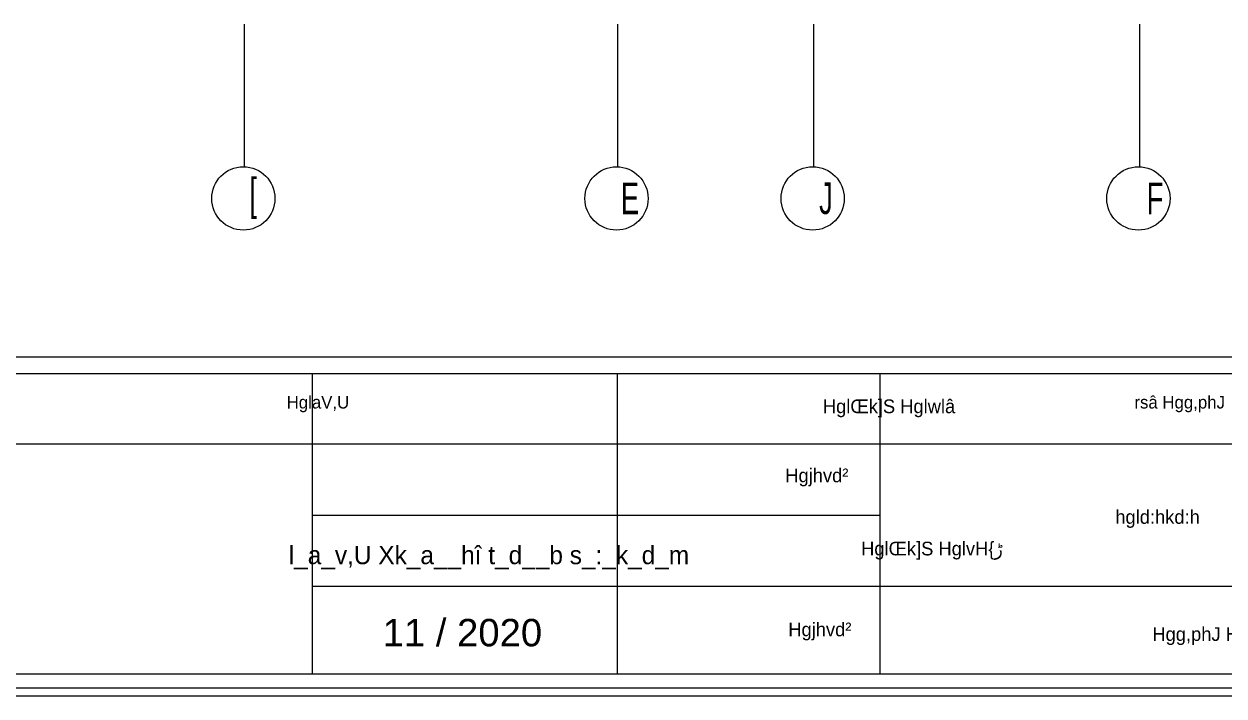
# Model space of a CAD drawing. Header units: metres. Extents: x -658 to -58, y -713 to -118.
# Drawn here: x -92.84 to -73.87, y -159.9 to -149.28 of the extents above; entities that cross this region are included whole.
import ezdxf

# ---------------------------------------------------------------- set-up
doc = ezdxf.new("R2010")
doc.units = ezdxf.units.M
doc.header["$LTSCALE"] = 100
doc.layers.add('Fram', color=7, linetype='Continuous', lineweight=25)
doc.layers.add('plan', color=8, linetype='Continuous')
doc.styles.add('arbic', font='sosa.shx')
doc.styles.add('Arial_4', font='arial.ttf', dxfattribs={"height": 4.917665})
doc.styles.add('XARB', font='xarb.shx', dxfattribs={"width": 0.65})

# ---------------------------------------------------------------- blocks, each defined once
blk = doc.blocks.new('G5GT5ET53')
at = {"ltscale": 0.025}
for p, q in [((-208.106, -151.538), (-208.106, -149.282)), ((-202.206, -151.538), (-202.206, -149.282)), ((-199.105, -151.538), (-199.105, -149.282)), ((-193.955, -151.538), (-193.955, -149.282))]:
    blk.add_line(p, q, dxfattribs=at)
for centre in [(-208.127, -152.038), (-202.227, -152.038), (-199.126, -152.038), (-193.976, -152.038)]:
    blk.add_circle(centre, 0.5)
at = {"char_height": 0.5, "width": 0.84167, "attachment_point": 5, "style": 'XARB'}
for s, insert in [('[', (-207.973, -152.038)), ('E', (-202.015, -152.038)), ('J', (-198.915, -152.038)), ('F', (-193.713, -152.038))]:
    blk.add_mtext(s, dxfattribs=dict(at, insert=insert))
blk = doc.blocks.new('A$Cc2be8e3e')
at = {"layer": 'plan'}
blk.add_blockref('G5GT5ET53', (188.202, 148.461), dxfattribs=at)
blk = doc.blocks.new('Fram')
for p, q in [((-40.451, 3.931), (-0.458, 3.931)), ((-40.451, 3.749), (-0.458, 3.749)), ((-19.617, 3.749), (-19.617, 0.458)), ((-16.274, 3.749), (-16.274, 0.458)), ((-13.399, 3.749), (-13.399, 0.458)), ((-4.73, 2.972), (-40.343, 2.972)), ((-13.399, 2.194), (-19.617, 2.194)), ((-4.73, 1.417), (-19.617, 1.417)), ((-0.458, 0.458), (-40.451, 0.458)), ((-0.302, 0.302), (-40.606, 0.302)), ((-40.691, 0.218), (-0.218, 0.218))]:
    blk.add_line(p, q)
at = {"style": 'arbic'}
for s, height, p in [('HglaV,U', 0.1376, (-19.895, 3.364)), ('HglŒk]S Hglwlâ', 0.15, (-14.021, 3.313)), ('rsâ Hgg,phJ', 0.13762, (-10.609, 3.364)), ('Hgjhvd²', 0.15, (-14.433, 2.557)), ('hgld:hkd:h', 0.15, (-10.818, 2.102)), ('l_a_v,U Xk_a__hî t_d__b s_:_k_d_m', 0.2, (-19.872, 1.66)), (' HglŒk]S HglvH{ڑ', 0.15, (-13.658, 1.756)), ('Hgjhvd²', 0.15, (-14.4, 0.871)), ('Hgg,phJ Hgjkœd`dm', 0.15, (-10.412, 0.82))]:
    blk.add_text(s, height=height, dxfattribs=at).set_placement(p)
at = {"insert": (-17.97, 1.061), "char_height": 0.3, "width": 2.52916, "attachment_point": 2, "line_spacing_factor": 0.938532, "style": 'Arial_4'}
blk.add_mtext('11 / 2020', dxfattribs=at)

msp = doc.modelspace()

# ---------------------------------------------------------------- block references
at = {"layer": 'Fram', "linetype": 'Continuous', "xscale": 1.443331752045014, "yscale": 1.443331752045014, "zscale": 1.443331752045014}
msp.add_blockref('Fram', (-59.973, -160.212), dxfattribs=at)
at = {"layer": 'plan'}
msp.add_blockref('A$Cc2be8e3e', (-69.448, -148.461), dxfattribs=at)

doc.saveas('drawing.dxf')
